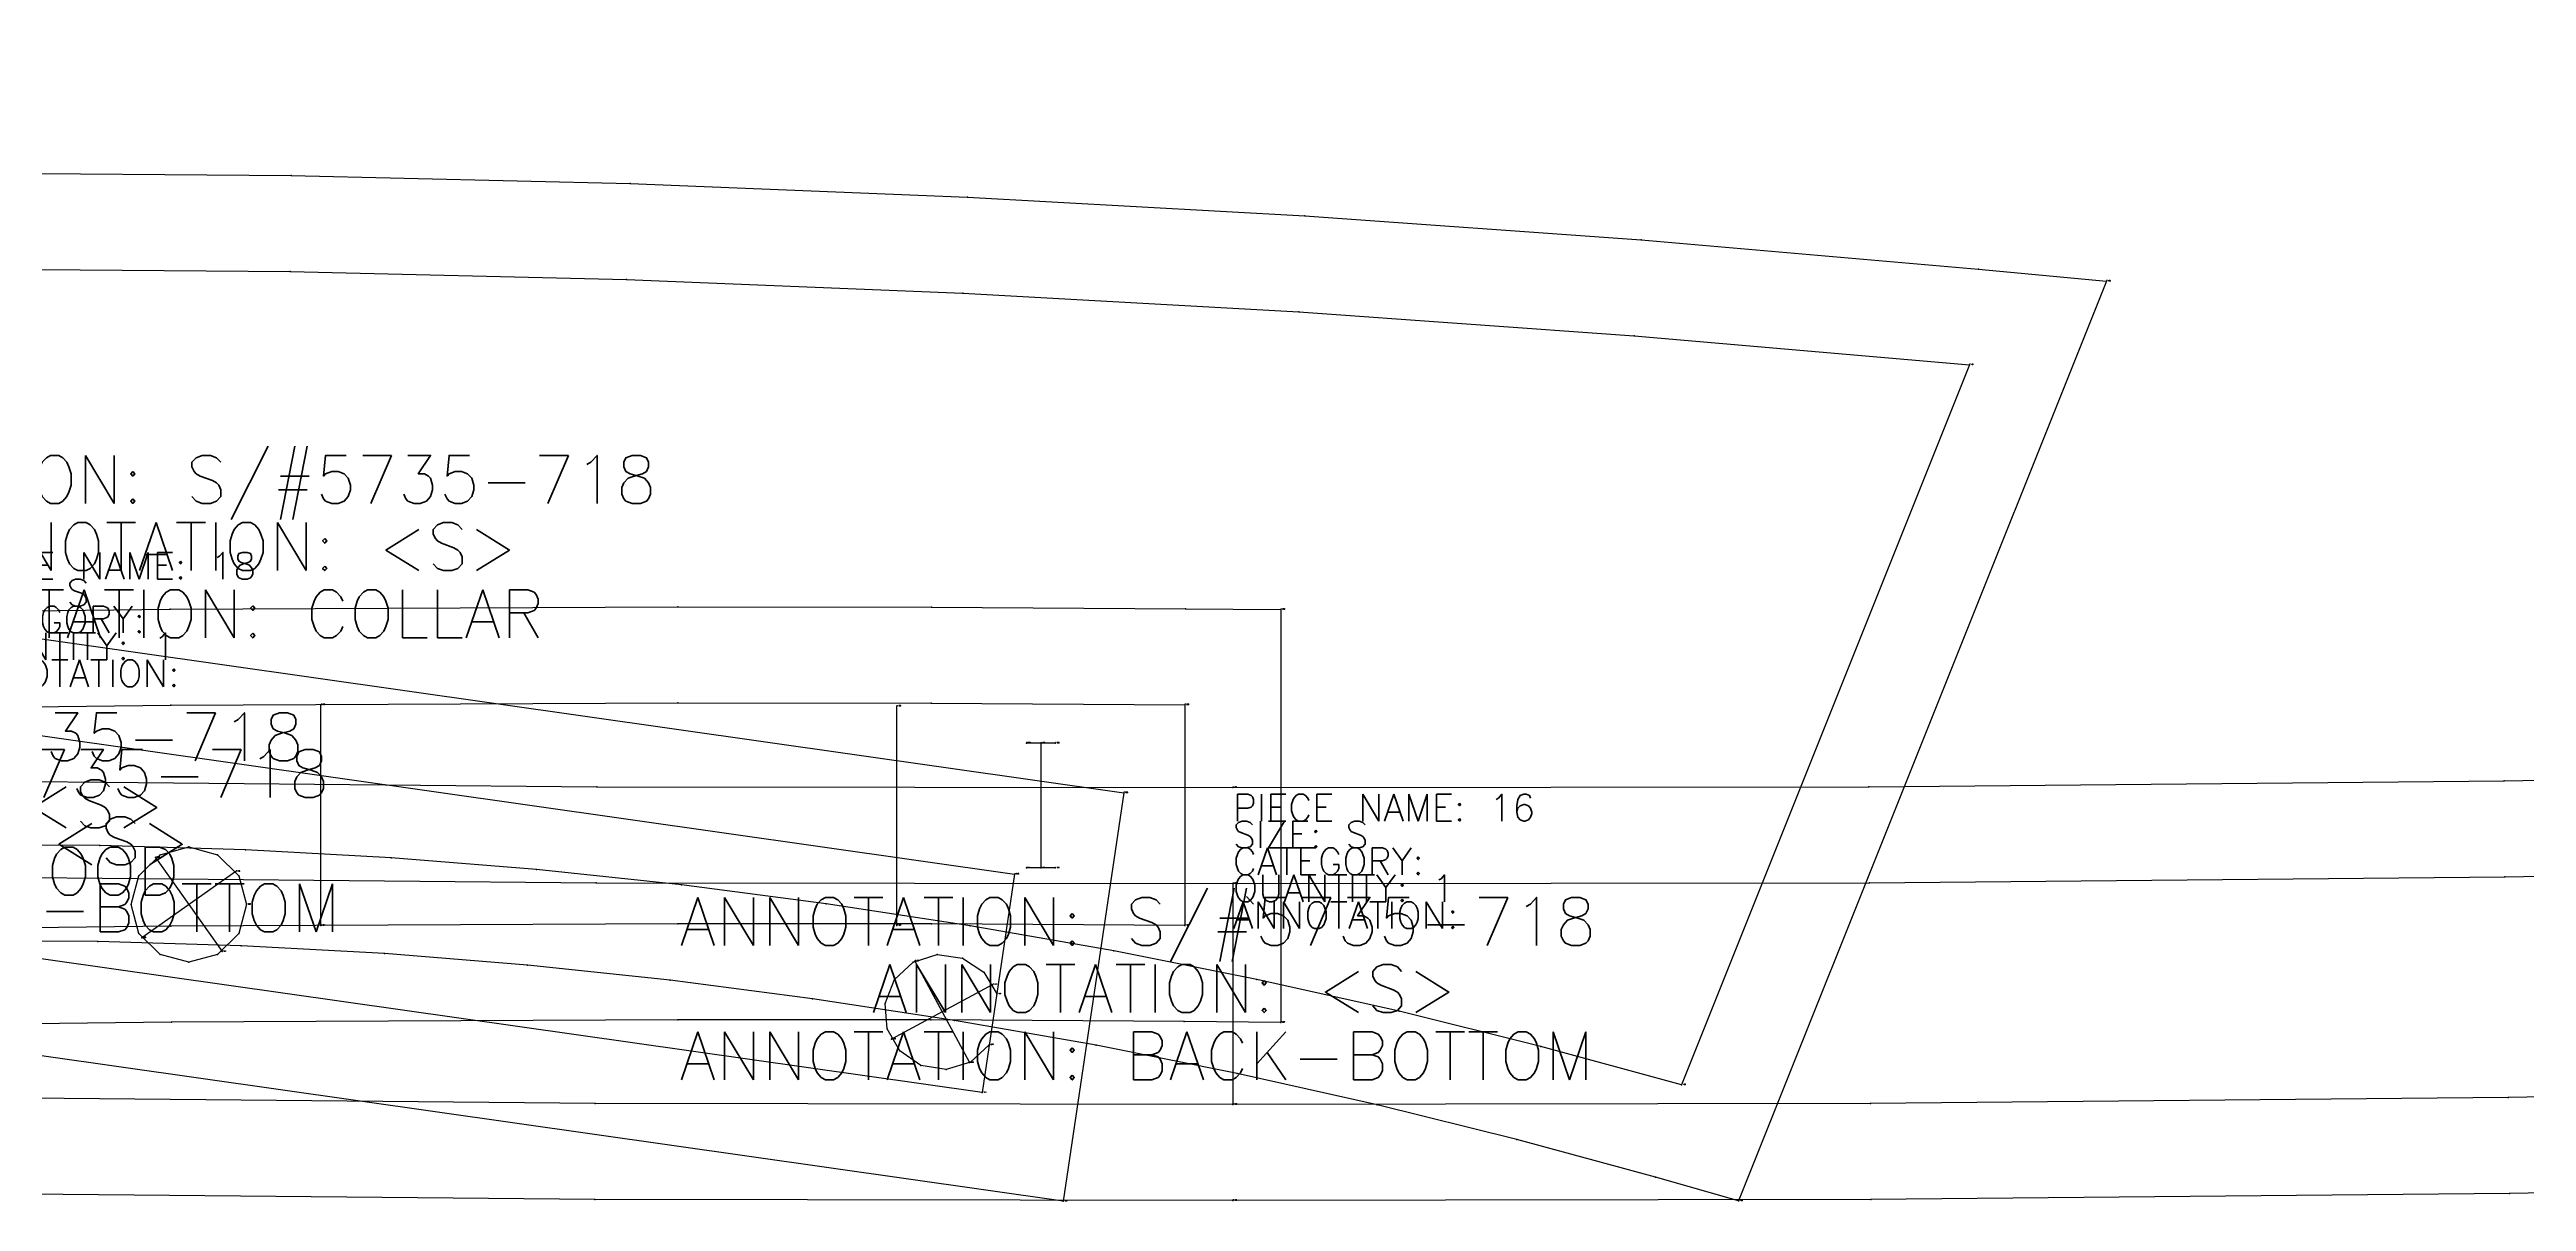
# Model space of a CAD drawing. Extents: x 0 to 848, y 0 to 736.
# Drawn here: x 264.2 to 522.3, y 29.9 to 149.9 of the extents above; entities that cross this region are included whole.
import ezdxf

# ---------------------------------------------------------------- set-up
doc = ezdxf.new("R2010")
doc.units = 0
for name, color, linetype in [('1', 7, 'CONTINUOUS'), ('2', 7, 'CONTINUOUS'), ('3', 2, 'CONTINUOUS'), ('8', 4, 'CONTINUOUS')]:
    doc.layers.add(name, color=color, linetype=linetype)
doc.styles.get("Standard").update_dxf_attribs({"font": 'txt', "bigfont": ' '})

# ---------------------------------------------------------------- blocks, each defined once
blk = doc.blocks.new('BLK_16_S')
at = {"layer": '1'}
for points in [[(255.0626, 73.7498), (321.2354, 73.1186), (387.4886, 73.0312), (453.7724, 73.1187), (519.9457, 73.75), (552.96, 74.332)], [(553.7642, 31.3388), (520.4992, 30.7535), (453.9868, 30.1192), (387.4886, 30.031), (321.0206, 30.1192), (254.5157, 30.7533)]]:
    blk.add_lwpolyline(points, dxfattribs=at)
at = {"layer": '2'}
for p in [(387.4886, 73.0312), (387.5, 63.0309), (387.5156, 63.0309), (387.5, 40.0351), (387.5, 40.0311), (387.4886, 30.031)]:
    blk.add_point(p, dxfattribs=at)
at = {"layer": '3'}
for p in [(321.2354, 73.1186), (453.7724, 73.1187), (519.9457, 73.75), (321.1797, 63.1189), (453.8203, 63.1189), (520.0219, 63.75), (321.0689, 40.119), (453.9311, 40.119), (520.3593, 40.7526), (321.0206, 30.1192), (453.9868, 30.1192), (520.4992, 30.7535)]:
    blk.add_point(p, dxfattribs=at)
at = {"layer": '8'}
blk.add_line((387.5, 63.0309), (387.5, 40.0351), dxfattribs=at)
for points in [[(254.9781, 63.75), (321.1797, 63.1189), (387.5156, 63.0309), (453.8203, 63.1189), (520.0219, 63.75), (553.1246, 64.3332)], [(553.5699, 41.337), (520.3593, 40.7526), (453.9311, 40.119), (387.5, 40.0311), (321.0689, 40.119), (254.6407, 40.7526)]]:
    blk.add_lwpolyline(points, dxfattribs=at)
at = {"layer": '1'}
for s, height, p in [('PIECE NAME: 16', 2.8, (387.5015, 69.5419)), ('SIZE: S', 2.8, (387.5015, 66.7419)), ('CATEGORY: ', 2.8, (387.5015, 63.942)), ('ANNOTATION: S/#5735-718', 5, (329.838, 56.5912)), ('QUANTITY: 1', 2.8, (387.5015, 61.142)), ('ANNOTATION: ', 2.8, (387.5015, 58.342)), ('ANNOTATION: <S>', 5, (349.838, 49.5912)), ('ANNOTATION: BACK-BOTTOM', 5, (329.838, 42.5912))]:
    blk.add_text(s, height=height, dxfattribs=at).set_placement(p)
at = {"layer": '2'}
for s, p in [('# 450', (387.4886, 73.0312)), ('# 462', (387.5, 63.0309)), ('# 456', (387.5156, 63.0309)), ('# 463', (387.5, 40.0351)), ('# 459', (387.5, 40.0311)), ('# 453', (387.4886, 30.031))]:
    blk.add_text(s, height=0.1, dxfattribs=at).set_placement(p)
blk = doc.blocks.new('BLK_18_S')
at = {"layer": '1'}
blk.add_lwpolyline([(254.2394, 137.0697), (289.4046, 136.787), (324.732, 135.9387), (359.8672, 134.5335), (395.0231, 132.5697), (430.0333, 130.0743), (465.186, 127.0262), (478.5103, 125.7813), (440.1974, 29.9991), (431.536, 32.4463), (417.0874, 36.3927), (402.5587, 39.9994), (387.9541, 43.2645), (373.2776, 46.1902), (358.523, 48.7782), (343.7133, 51.0313), (328.8907, 52.9619), (314.0274, 54.5415), (299.1267, 55.7423), (284.2007, 56.5669), (269.2631, 57.0088), (254.236, 57.0694)], dxfattribs=at)
at = {"layer": '2'}
for p in [(478.5103, 125.7813), (464.2552, 117.0695), (434.2552, 42.0695), (440.1974, 29.9991)]:
    blk.add_point(p, dxfattribs=at)
at = {"layer": '3'}
for p in [(289.4046, 136.787), (324.732, 135.9387), (359.8672, 134.5335), (395.0231, 132.5697), (430.0333, 130.0743), (289.3062, 126.7873), (465.186, 127.0262), (324.3484, 125.9459), (359.3727, 124.5457), (394.3704, 122.5911), (429.334, 120.0984), (269.4547, 67.007), (284.6379, 66.5575), (299.8091, 65.7191), (314.9546, 64.4984), (330.0638, 62.8928), (345.1318, 60.9303), (269.2631, 57.0088), (360.1538, 58.6446), (284.2007, 56.5669), (299.1267, 55.7423), (314.0274, 54.5415), (375.1199, 56.019), (328.8907, 52.9619), (390.0214, 53.0482), (343.7133, 51.0313), (404.85, 49.7334), (358.523, 48.7782), (373.2776, 46.1902), (419.5933, 46.0739), (387.9541, 43.2645), (402.5587, 39.9994), (417.0874, 36.3927), (431.536, 32.4463)]:
    blk.add_point(p, dxfattribs=at)
at = {"layer": '8'}
blk.add_lwpolyline([(254.2551, 127.0695), (289.3062, 126.7873), (324.3484, 125.9459), (359.3727, 124.5457), (394.3704, 122.5911), (429.334, 120.0984), (464.2552, 117.0695), (434.2552, 42.0695), (419.5933, 46.0739), (404.85, 49.7334), (390.0214, 53.0482), (375.1199, 56.019), (360.1538, 58.6446), (345.1318, 60.9303), (330.0638, 62.8928), (314.9546, 64.4984), (299.8091, 65.7191), (284.6379, 66.5575), (269.4547, 67.007), (254.2551, 67.0695)], dxfattribs=at)
at = {"layer": '1'}
for s, height, p in [('ANNOTATION: S/#5735-718', 5, (231.9639, 102.6266)), ('ANNOTATION: <S>', 5, (251.9639, 95.6267)), ('PIECE NAME: 18', 2.8, (254.2495, 94.7348)), ('ANNOTATION: COLLAR', 5, (244.4639, 88.6267)), ('SIZE: S', 2.8, (254.2495, 91.9348)), ('CATEGORY: ', 2.8, (254.2495, 89.1348)), ('QUANTITY: 1', 2.8, (254.2495, 86.3348)), ('ANNOTATION: ', 2.8, (254.2495, 83.5349))]:
    blk.add_text(s, height=height, dxfattribs=at).set_placement(p)
at = {"layer": '2'}
for s, p in [('# 485', (478.5103, 125.7813)), ('# 491', (464.2552, 117.0695)), ('# 492', (434.2552, 42.0695)), ('# 486', (440.1974, 29.9991))]:
    blk.add_text(s, height=0.1, dxfattribs=at).set_placement(p)
blk = doc.blocks.new('BLK_21_S')
at = {"layer": '1'}
blk.add_lwpolyline([(250.3071, 91.2958), (276.8007, 91.6045), (329.6876, 91.8486), (356.1226, 91.8266), (382.5824, 91.6589), (392.5, 91.572), (392.5001, 48.5718), (382.4178, 48.6595), (356.0582, 48.8261), (329.6721, 48.8464), (276.9353, 48.6018), (250.6502, 48.2936)], dxfattribs=at)
at = {"layer": '2'}
for p in [(392.5, 91.572), (292.5, 81.6644), (352.5, 81.5109), (382.5, 81.6592), (365.9999, 77.6631), (365.9999, 77.6591), (367.5, 77.6591), (369, 77.6631), (369, 77.6591), (365.9999, 64.6591), (367.5, 64.6591), (369, 64.6591), (292.5, 58.6642), (352.5, 58.6591), (382.5052, 58.6591), (392.5001, 48.5718)]:
    blk.add_point(p, dxfattribs=at)
at = {"layer": '3'}
for p in [(276.8007, 91.6045), (329.6876, 91.8486), (356.1226, 91.8266), (382.5824, 91.6589), (276.8727, 81.6048), (329.6839, 81.8486), (356.0898, 81.8266), (276.872, 58.6015), (329.6885, 58.8464), (356.0971, 58.826), (276.9353, 48.6018), (329.6721, 48.8464), (356.0582, 48.8261), (382.4178, 48.6595)]:
    blk.add_point(p, dxfattribs=at)
at = {"layer": '8'}
for p, q in [((292.5, 58.6642), (292.5, 81.6644)), ((352.5, 58.6591), (352.5, 81.5109)), ((369, 77.6631), (365.9999, 77.6631)), ((369, 77.6591), (365.9999, 77.6591)), ((367.5, 77.6591), (367.5, 64.6591)), ((369, 64.6591), (365.9999, 64.6591))]:
    blk.add_line(p, q, dxfattribs=at)
blk.add_lwpolyline([(250.4688, 81.297), (276.8727, 81.6048), (329.6839, 81.8486), (356.0898, 81.8266), (382.5, 81.6592), (382.5052, 58.6591), (356.0971, 58.826), (329.6885, 58.8464), (276.872, 58.6015), (250.4653, 58.2919)], dxfattribs=at)
at = {"layer": '1'}
for s, p in [('ANNOTATION: S/#5735-718', (197.8856, 71.9937)), ('ANNOTATION: <S>', (217.8856, 64.9937)), ('ANNOTATION: FRONT-BOTTOM', (195.3856, 57.9938))]:
    blk.add_text(s, height=5, dxfattribs=at).set_placement(p)
at = {"layer": '2'}
for s, p in [('# 576', (392.5, 91.572)), ('# 595', (292.5, 81.6644)), ('# 585', (352.5, 81.5109)), ('# 580', (382.5, 81.6592)), ('# 593', (365.9999, 77.6631)), ('# 589', (365.9999, 77.6591)), ('# 586', (367.5, 77.6591)), ('# 592', (369, 77.6631)), ('# 588', (369, 77.6591)), ('# 591', (365.9999, 64.6591)), ('# 587', (367.5, 64.6591)), ('# 590', (369, 64.6591)), ('# 594', (292.5, 58.6642)), ('# 584', (352.5, 58.6591)), ('# 581', (382.5052, 58.6591)), ('# 577', (392.5001, 48.5718))]:
    blk.add_text(s, height=0.1, dxfattribs=at).set_placement(p)
blk = doc.blocks.new('BLK_22_S')
at = {"layer": '1'}
blk.add_lwpolyline([(244.8303, 91.1787), (376.1417, 72.493), (369.8294, 29.9603), (238.9287, 48.5617)], dxfattribs=at)
at = {"layer": '2'}
for p in [(376.1417, 72.493), (275.2802, 65.7493), (283.6423, 64.308), (364.7733, 64.01), (284.7406, 60.8475), (284.7406, 60.8475), (273.8391, 57.3874), (282.2009, 55.946), (354.3829, 54.9569), (362.5067, 52.508), (362.9234, 51.5349), (351.9339, 46.8328), (360.058, 44.3837), (362.1361, 46.2298), (361.3968, 41.259), (369.8294, 29.9603)]:
    blk.add_point(p, dxfattribs=at)
at = {"layer": '3'}
for p in [(275.7405, 66.0438), (278.7405, 66.8476), (281.7406, 66.0438), (273.5443, 63.8476), (283.9368, 63.8476), (272.7405, 60.8475), (273.5443, 57.8475), (283.9368, 57.8475), (275.7405, 55.6513), (278.7405, 54.8475), (281.7406, 55.6513), (354.1837, 54.8452), (356.7152, 55.6492), (359.3457, 55.2814), (352.2473, 53.0272), (361.5598, 53.8142), (351.2854, 50.5514), (351.4867, 47.9029), (352.8116, 45.6008), (355.0003, 44.0962), (360.1691, 44.4449), (357.6244, 43.6839)]:
    blk.add_point(p, dxfattribs=at)
at = {"layer": '8'}
for p, q in [((275.2802, 65.7493), (282.2009, 55.946)), ((283.6423, 64.308), (273.8391, 57.3874)), ((354.3829, 54.9569), (360.058, 44.3837)), ((362.5067, 52.508), (351.9339, 46.8328))]:
    blk.add_line(p, q, dxfattribs=at)
for points in [[(243.4827, 81.2698), (364.7733, 64.01), (361.3968, 41.259), (240.3372, 58.462)], [(362.1361, 46.2298), (360.1691, 44.4449), (357.6244, 43.6839), (355.0003, 44.0962), (352.8116, 45.6008), (351.4867, 47.9029), (351.2854, 50.5514), (352.2473, 53.0272), (354.1837, 54.8452), (356.7152, 55.6492), (359.3457, 55.2814), (361.5598, 53.8142), (362.9234, 51.5349)]]:
    blk.add_lwpolyline(points, dxfattribs=at)
blk.add_lwpolyline([(284.7406, 60.8475), (283.9368, 57.8475), (281.7406, 55.6513), (278.7405, 54.8475), (275.7405, 55.6513), (273.5443, 57.8475), (272.7405, 60.8475), (273.5443, 63.8476), (275.7405, 66.0438), (278.7405, 66.8476), (281.7406, 66.0438), (283.9368, 63.8476), (284.7406, 60.8475)], close=True, dxfattribs=at)
at = {"layer": '1'}
for s, p in [('ANNOTATION: S/#5735-718', (195.2142, 75.8278)), ('ANNOTATION: <S>', (215.2142, 68.8278)), ('ANNOTATION: HOOD', (212.7142, 61.8279))]:
    blk.add_text(s, height=5, dxfattribs=at).set_placement(p)
at = {"layer": '2'}
for s, p in [('# 603', (376.1417, 72.493)), ('# 633', (275.2802, 65.7493)), ('# 635', (283.6423, 64.308)), ('# 613', (364.7733, 64.01)), ('# 632', (284.7406, 60.8475)), ('# 636', (273.8391, 57.3874)), ('# 634', (282.2009, 55.946)), ('# 637', (354.3829, 54.9569)), ('# 641', (362.5067, 52.508)), ('# 648', (362.9234, 51.5349)), ('# 642', (351.9339, 46.8328)), ('# 638', (360.058, 44.3837)), ('# 647', (362.1361, 46.2298)), ('# 614', (361.3968, 41.259)), ('# 604', (369.8294, 29.9603))]:
    blk.add_text(s, height=0.1, dxfattribs=at).set_placement(p)

msp = doc.modelspace()

# ---------------------------------------------------------------- block references
at = {"layer": '1'}
for name in ['BLK_18_S', 'BLK_22_S', 'BLK_21_S', 'BLK_16_S']:
    msp.add_blockref(name, (0, 0), dxfattribs=at)

doc.saveas('drawing.dxf')
